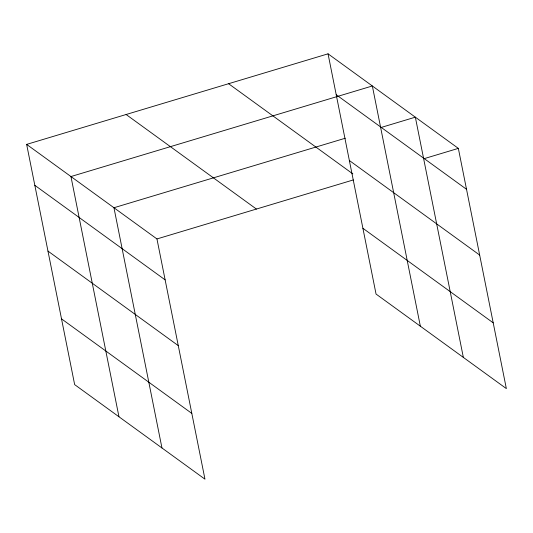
<?xml version="1.0" encoding="UTF-8"?>
<svg xmlns="http://www.w3.org/2000/svg" width="533" height="533" viewBox="0 0 533 533"><rect width="100%" height="100%" fill="white"/><g stroke="black" fill="none" stroke-linecap="round" stroke-linejoin="round"><path stroke-width="0.8" d="M26.65 144.396L156.955 238.944L204.958 479.174L74.653 384.619L26.65 144.396L328.042 53.826L458.347 148.381L506.35 388.604L376.045 294.056L328.042 53.826M345.331 138.214L113.955 207.743L161.959 447.973M381.135 127.46L415.347 117.173L463.35 357.403M156.955 238.944L353.326 179.934M424.135 158.661L458.347 148.381M336.223 94.747L466.522 189.302M349.362 160.52L479.667 255.067M228.584 83.714L352.839 173.878M362.906 228.284L493.205 322.838M126.108 114.508L256.413 209.056M34.825 185.317L165.13 279.865M47.97 251.09L178.275 345.637M61.508 318.854L191.813 413.401M420.35 326.203L372.347 85.973L70.956 176.543L118.959 416.766"/></g></svg>
